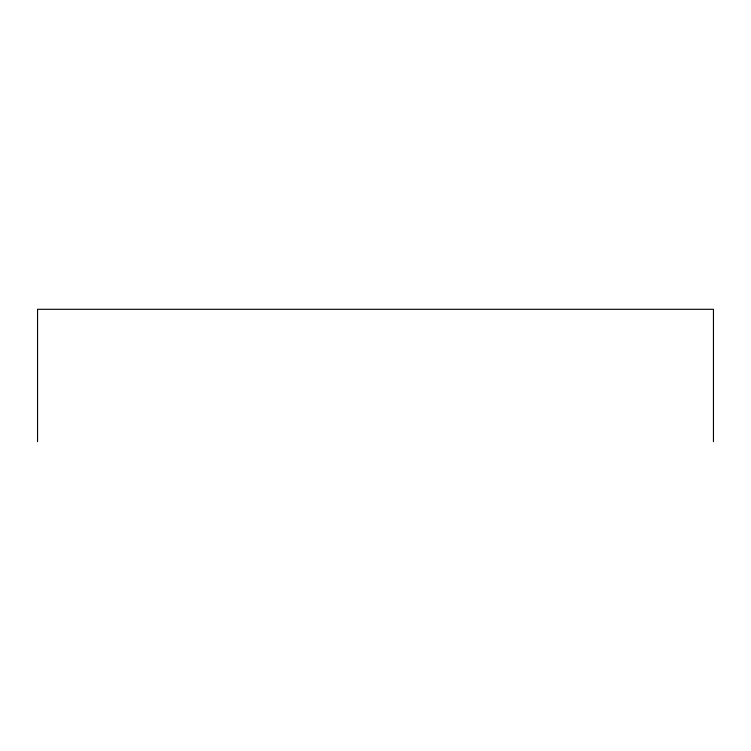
<?xml version="1.0" encoding="UTF-8"?>
<svg xmlns="http://www.w3.org/2000/svg" width="751" height="751" viewBox="0 0 751 751"><rect width="100%" height="100%" fill="white"/><g stroke="black" fill="none" stroke-linecap="round" stroke-linejoin="round"><path stroke-width="1.13" d="M713.45 441.701L713.45 309.299L37.55 309.299L37.55 441.701"/></g></svg>
